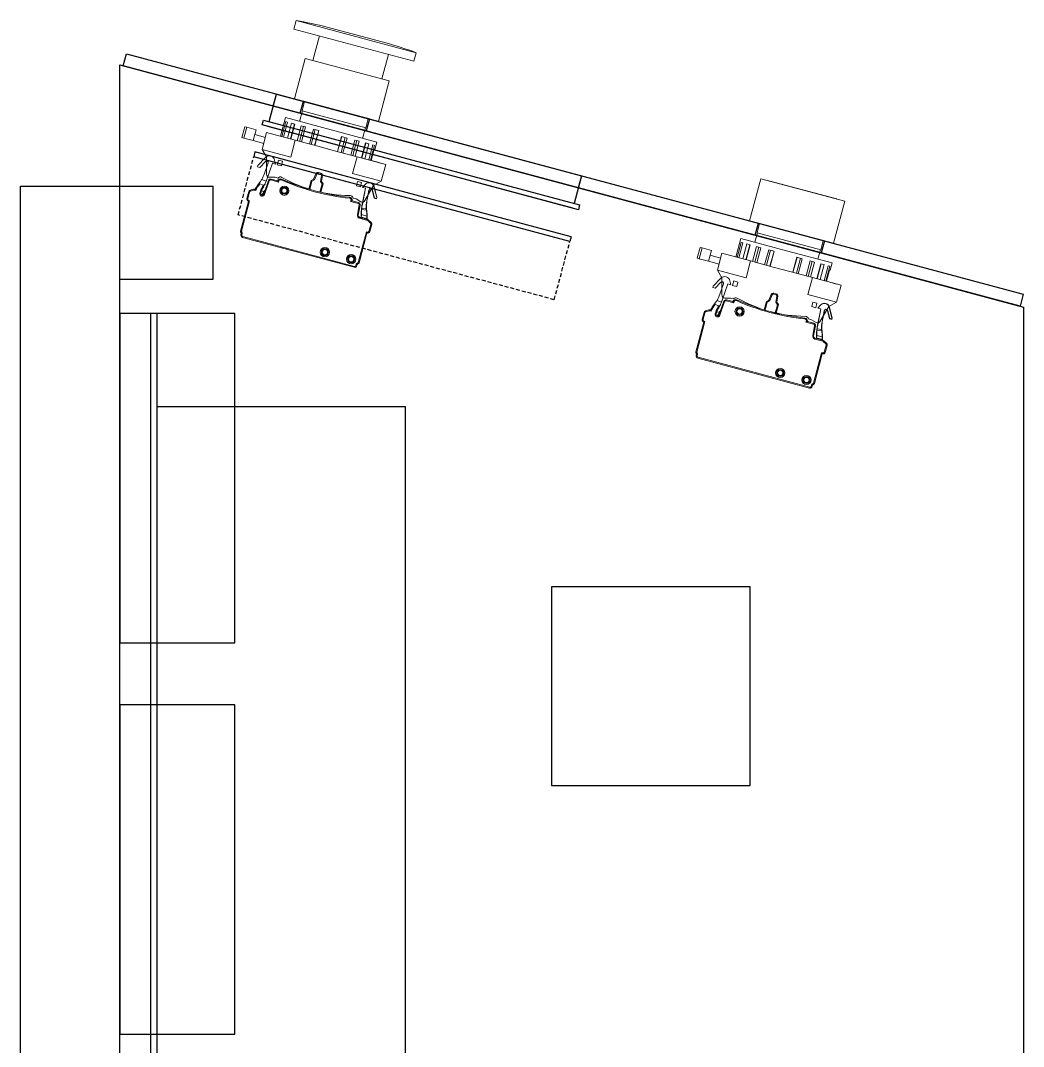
# Model space of a CAD drawing. Header units: millimetres. Extents: x -829 to 2887, y -460 to 1788.
# Drawn here: x 621 to 944, y 606.5 to 936.8 of the extents above; entities that cross this region are included whole.
import ezdxf

# ---------------------------------------------------------------- set-up
doc = ezdxf.new("R2010")
doc.units = ezdxf.units.MM
doc.linetypes.add('HIDDEN', pattern=[1.905, 1.27, -0.635])
doc.layers.add('Canaletas', color=1, linetype='Continuous')

msp = doc.modelspace()

# ---------------------------------------------------------------- linework, layer by layer
at = {"linetype": 'Continuous', "lineweight": 15}
for p, q in [((709.795, 936.836), (709.057, 934.083)), ((748.432, 926.483), (709.795, 936.836)), ((747.694, 923.731), (709.057, 934.083)), ((717.268, 931.883), (715.158, 924.011)), ((738.661, 929.619), (719.825, 934.666)), ((737.374, 918.058), (739.484, 925.931)), ((747.694, 923.731), (748.432, 926.483)), ((712.743, 924.658), (709.249, 911.618)), ((739.789, 917.411), (712.743, 924.658)), ((736.295, 904.371), (739.789, 917.411)), ((736.295, 904.371), (709.249, 911.618)), ((712.533, 910.738), (711.731, 907.744)), ((706.334, 905.567), (704.729, 899.578)), ((706.334, 905.567), (721.064, 901.62)), ((711.828, 907.718), (710.922, 904.337)), ((732.209, 902.257), (711.731, 907.744)), ((732.209, 902.257), (733.011, 905.251)), ((693.237, 902.657), (692.306, 899.18)), ((692.941, 899.009), (693.873, 902.487)), ((693.237, 902.657), (693.873, 902.487)), ((693.873, 902.487), (696.905, 901.674)), ((706.487, 904.283), (705.193, 899.453)), ((707.056, 904.131), (705.762, 899.301)), ((707.056, 904.131), (706.487, 904.283)), ((708.319, 903.792), (707.024, 898.963)), ((709.277, 903.535), (707.983, 898.706)), ((709.401, 903.502), (708.107, 898.673)), ((709.401, 903.502), (708.319, 903.792)), ((711.367, 902.975), (710.073, 898.146)), ((712.194, 902.754), (710.9, 897.924)), ((712.857, 902.576), (711.367, 902.975)), ((712.857, 902.576), (711.563, 897.747)), ((715.335, 901.912), (714.041, 897.083)), ((715.949, 901.748), (714.655, 896.918)), ((717.086, 901.443), (715.335, 901.912)), ((731.206, 898.902), (732.112, 902.283)), ((692.306, 899.18), (692.941, 899.009)), ((692.941, 899.009), (695.973, 898.197)), ((696.491, 900.129), (695.973, 898.197)), ((696.491, 900.129), (696.905, 901.674)), ((699.872, 899.223), (696.491, 900.129)), ((698.836, 895.359), (700.286, 900.768)), ((700.286, 900.768), (709.51, 898.297)), ((717.051, 901.452), (715.757, 896.623)), ((717.086, 901.443), (715.792, 896.613)), ((721.064, 901.62), (735.794, 897.673)), ((724.421, 899.478), (723.127, 894.648)), ((724.456, 899.468), (723.162, 894.639)), ((725.558, 899.173), (724.264, 894.343)), ((726.172, 899.008), (724.421, 899.478)), ((726.172, 899.008), (724.878, 894.179)), ((699.354, 897.291), (695.973, 898.197)), ((708.061, 892.887), (698.836, 895.359)), ((698.836, 895.359), (700.251, 892.91)), ((709.51, 898.297), (708.061, 892.887)), ((716.803, 896.343), (709.51, 898.297)), ((716.803, 896.343), (722.116, 894.919)), ((728.65, 898.345), (727.356, 893.515)), ((729.313, 898.167), (728.019, 893.337)), ((730.14, 897.945), (728.65, 898.345)), ((730.14, 897.945), (728.846, 893.116)), ((732.106, 897.418), (730.812, 892.589)), ((732.23, 897.385), (730.936, 892.556)), ((733.188, 897.128), (731.894, 892.299)), ((733.188, 897.128), (732.106, 897.418)), ((734.451, 896.79), (733.157, 891.961)), ((735.02, 896.638), (733.728, 891.818)), ((734.91, 895.373), (733.942, 891.761)), ((735.02, 896.638), (734.451, 896.79)), ((735.16, 895.306), (734.91, 895.373)), ((735.16, 895.306), (735.794, 897.673)), ((697.433, 890.158), (699.949, 892.763)), ((700.251, 887.375), (700.251, 892.91)), ((702.841, 891.907), (703.096, 890.594)), ((704.114, 891.874), (703.726, 890.425)), ((705.418, 891.525), (704.114, 891.874)), ((729.408, 892.965), (722.116, 894.919)), ((727.959, 887.556), (729.408, 892.965)), ((729.408, 892.965), (738.633, 890.493)), ((733.159, 891.97), (736.055, 891.194)), ((697.327, 889.759), (697.433, 890.158)), ((698.099, 889.552), (697.327, 889.759)), ((699.96, 891.479), (698.099, 889.552)), ((699.624, 887.576), (700.792, 890.968)), ((702.15, 890.92), (700.242, 885.377)), ((703.096, 890.594), (702.15, 890.92)), ((703.726, 890.425), (705.03, 890.076)), ((705.418, 891.525), (705.03, 890.076)), ((736.055, 891.194), (736.053, 891.185)), ((736.055, 891.194), (736.399, 891.102)), ((736.399, 891.102), (736.397, 891.092)), ((736.399, 891.102), (737.312, 890.858)), ((737.184, 885.084), (738.633, 890.493)), ((737.312, 890.858), (737.309, 890.848)), ((700.132, 885.073), (698.699, 885.612)), ((699.334, 880.903), (700.863, 885.342)), ((701.146, 885.245), (699.618, 880.806)), ((701.251, 886.375), (703.003, 886.375)), ((701.706, 885.791), (701.628, 885.501)), ((704.122, 884.832), (701.628, 885.501)), ((701.706, 885.791), (703.833, 885.221)), ((703.003, 886.375), (703.969, 886.116)), ((713.909, 882.548), (714.641, 885.279)), ((714.641, 885.279), (715.432, 885.736)), ((715.67, 885.527), (714.899, 885.082)), ((715.432, 885.736), (716.162, 887.498)), ((716.439, 887.384), (715.67, 885.527)), ((716.99, 887.907), (716.912, 887.617)), ((717.658, 887.417), (716.912, 887.617)), ((716.99, 887.907), (717.736, 887.707)), ((717.736, 887.707), (717.658, 887.417)), ((717.689, 884.986), (717.951, 886.978)), ((718.249, 886.939), (718, 885.048)), ((737.184, 885.084), (727.959, 887.556)), ((859.404, 885.878), (855.78, 872.355)), ((886.45, 878.631), (859.404, 885.878)), ((862.038, 885.276), (862.012, 885.179)), ((883.868, 879.427), (862.038, 885.276)), ((695.01, 882.238), (696.112, 882.534)), ((696.189, 882.244), (695.088, 881.949)), ((696.396, 882.244), (696.474, 882.534)), ((696.805, 882.134), (696.396, 882.244)), ((696.474, 882.534), (696.638, 882.49)), ((699.247, 883.833), (698.099, 884.265)), ((698.98, 881.862), (698.633, 881.955)), ((699.773, 882.179), (698.749, 880.583)), ((714.899, 885.082), (714.197, 882.463)), ((717.433, 881.596), (718.134, 884.215)), ((718.134, 884.215), (717.689, 884.986)), ((718.456, 884.257), (717.725, 881.526)), ((718, 885.048), (718.456, 884.257)), ((729.178, 883.606), (729.566, 885.055)), ((730.482, 883.256), (729.178, 883.606)), ((729.566, 885.055), (730.87, 884.705)), ((730.482, 883.256), (730.87, 884.705)), ((732.094, 882.897), (730.975, 877.142)), ((732.163, 882.883), (731.044, 877.129)), ((731.989, 884.096), (731.112, 883.087)), ((731.192, 883.072), (731.112, 883.087)), ((732.042, 884.05), (731.192, 883.072)), ((731.192, 883.072), (732.163, 882.883)), ((734.734, 883.67), (731.967, 878.876)), ((732.042, 884.05), (731.989, 884.096)), ((732.541, 878.75), (733.226, 882.273)), ((732.61, 878.737), (733.295, 882.259)), ((733.226, 882.273), (733.295, 882.259)), ((734.338, 882.302), (734.27, 882.285)), ((734.27, 882.285), (734.918, 879.686)), ((734.338, 882.302), (734.976, 879.743)), ((734.734, 883.67), (737.184, 885.084)), ((734.854, 883.375), (734.922, 883.392)), ((735.726, 879.879), (734.854, 883.375)), ((735.798, 879.878), (734.922, 883.392)), ((691.894, 869.062), (694.455, 878.623)), ((694.823, 878.835), (692.183, 868.984)), ((693.912, 879.493), (694.515, 881.743)), ((694.202, 879.415), (693.912, 879.493)), ((694.805, 881.666), (694.202, 879.415)), ((694.485, 878.925), (694.407, 878.636)), ((694.455, 878.623), (694.407, 878.636)), ((694.485, 878.925), (694.823, 878.835)), ((694.805, 881.666), (694.515, 881.743)), ((698.387, 881.193), (698.098, 881.27)), ((729.832, 877.943), (727.342, 878.611)), ((727.787, 878.802), (729.91, 878.233)), ((728.117, 879.645), (729.083, 879.386)), ((730.601, 878.51), (729.083, 879.386)), ((732.541, 878.75), (732.61, 878.737)), ((734.976, 879.743), (734.918, 879.686)), ((734.918, 879.686), (735.691, 879.479)), ((734.976, 879.743), (735.642, 879.565)), ((735.642, 879.565), (735.726, 879.879)), ((735.642, 879.565), (735.691, 879.479)), ((735.691, 879.479), (735.798, 879.878)), ((735.726, 879.879), (735.798, 879.878)), ((882.826, 865.108), (886.45, 878.631)), ((883.842, 879.33), (883.868, 879.427)), ((729.51, 874.334), (730.121, 877.481)), ((729.793, 874.196), (730.42, 877.422)), ((730.416, 877.423), (729.804, 874.277)), ((729.91, 878.233), (729.832, 877.943)), ((729.91, 878.233), (729.914, 878.232)), ((730.42, 877.422), (730.416, 877.423)), ((732.405, 875.767), (730.891, 876.018)), ((730.937, 876.478), (732.374, 876.241)), ((731.044, 877.129), (730.975, 877.142)), ((730.233, 873.177), (730.31, 873.467)), ((732.739, 872.506), (730.233, 873.177)), ((730.31, 873.467), (732.817, 872.796)), ((730.765, 873.552), (730.76, 873.554)), ((730.842, 874.779), (730.761, 874.778)), ((732.589, 873.064), (730.765, 873.552)), ((730.838, 874.361), (732.601, 873.889)), ((732.478, 875.226), (732.558, 875.239)), ((732.58, 872.859), (732.594, 873.062)), ((732.589, 873.064), (732.594, 873.062)), ((732.739, 872.506), (732.817, 872.796)), ((733.725, 871.596), (732.918, 872.402)), ((733.131, 872.614), (733.937, 871.808)), ((882.826, 865.108), (855.78, 872.355)), ((692.183, 868.984), (691.894, 869.062)), ((729.758, 858.916), (732.397, 868.767)), ((732.397, 868.767), (732.735, 868.676)), ((732.735, 868.676), (732.658, 868.386)), ((733.225, 868.959), (733.828, 871.21)), ((733.225, 868.959), (733.515, 868.881)), ((734.118, 871.132), (733.515, 868.881)), ((733.828, 871.21), (734.118, 871.132)), ((859.064, 871.475), (858.262, 868.481)), ((692.027, 867.949), (692.153, 868.297)), ((692.435, 868.195), (692.308, 867.846)), ((692.581, 867.323), (692.503, 867.033)), ((728.505, 857.386), (692.503, 867.033)), ((692.581, 867.323), (728.583, 857.676)), ((732.609, 868.399), (730.048, 858.839)), ((732.658, 868.386), (732.609, 868.399)), ((852.968, 866.69), (851.363, 860.701)), ((853.121, 865.407), (851.827, 860.577)), ((852.968, 866.69), (867.699, 862.743)), ((853.69, 865.254), (853.121, 865.407)), ((858.359, 868.455), (857.556, 865.461)), ((878.74, 862.994), (858.262, 868.481)), ((878.74, 862.994), (879.542, 865.988)), ((719.216, 863.098), (719.223, 863.122)), ((839.872, 863.78), (838.94, 860.303)), ((839.576, 860.133), (840.508, 863.61)), ((839.872, 863.78), (840.508, 863.61)), ((840.508, 863.61), (843.539, 862.798)), ((843.125, 861.252), (843.539, 862.798)), ((853.69, 865.254), (852.396, 860.425)), ((854.953, 864.916), (853.659, 860.086)), ((855.912, 864.659), (854.618, 859.829)), ((856.035, 864.626), (854.741, 859.796)), ((856.035, 864.626), (854.953, 864.916)), ((858.002, 864.099), (856.708, 859.269)), ((858.829, 863.877), (857.534, 859.048)), ((859.491, 863.7), (858.002, 864.099)), ((859.491, 863.7), (858.197, 858.87)), ((861.969, 863.036), (860.675, 858.206)), ((862.583, 862.871), (861.289, 858.042)), ((863.72, 862.567), (861.969, 863.036)), ((863.686, 862.576), (862.392, 857.746)), ((863.72, 862.567), (862.426, 857.737)), ((867.699, 862.743), (882.429, 858.796)), ((877.841, 860.025), (878.643, 863.02)), ((718.755, 861.41), (718.762, 861.434)), ((729.758, 858.916), (730.048, 858.839)), ((838.94, 860.303), (839.576, 860.133)), ((839.576, 860.133), (842.608, 859.32)), ((843.125, 861.252), (842.608, 859.32)), ((845.988, 858.415), (842.608, 859.32)), ((846.506, 860.346), (843.125, 861.252)), ((845.471, 856.483), (846.92, 861.892)), ((846.92, 861.892), (856.145, 859.42)), ((856.145, 859.42), (854.695, 854.011)), ((863.438, 857.466), (856.145, 859.42)), ((871.055, 860.601), (869.761, 855.772)), ((871.09, 860.592), (869.796, 855.762)), ((872.193, 860.297), (870.898, 855.467)), ((872.807, 860.132), (871.055, 860.601)), ((872.807, 860.132), (871.512, 855.302)), ((875.284, 859.468), (873.99, 854.638)), ((875.947, 859.29), (874.653, 854.461)), ((876.774, 859.069), (875.284, 859.468)), ((876.774, 859.069), (875.48, 854.239)), ((881.795, 856.43), (882.429, 858.796)), ((728.583, 857.676), (728.505, 857.386)), ((729.08, 857.993), (729.145, 858.359)), ((729.44, 858.306), (729.376, 857.941)), ((854.695, 854.011), (845.471, 856.483)), ((845.471, 856.483), (846.885, 854.033)), ((863.438, 857.466), (868.75, 856.043)), ((876.043, 854.088), (868.75, 856.043)), ((878.741, 858.542), (877.447, 853.712)), ((878.864, 858.509), (877.57, 853.679)), ((879.823, 858.252), (878.529, 853.422)), ((879.823, 858.252), (878.741, 858.542)), ((881.085, 857.914), (879.791, 853.084)), ((881.654, 857.761), (880.363, 852.941)), ((881.544, 856.497), (880.576, 852.884)), ((881.654, 857.761), (881.085, 857.914)), ((881.795, 856.43), (881.544, 856.497)), ((844.068, 851.282), (846.584, 853.887)), ((846.594, 852.602), (844.734, 850.676)), ((846.885, 848.498), (846.885, 854.033)), ((849.475, 853.03), (849.73, 851.718)), ((850.749, 852.998), (850.361, 851.549)), ((852.053, 852.649), (850.749, 852.998)), ((852.053, 852.649), (851.665, 851.2)), ((874.593, 848.679), (876.043, 854.088)), ((876.043, 854.088), (885.267, 851.617)), ((879.794, 853.094), (882.69, 852.318)), ((882.69, 852.318), (882.687, 852.308)), ((882.69, 852.318), (883.034, 852.226)), ((883.034, 852.226), (883.031, 852.216)), ((883.034, 852.226), (883.946, 851.981)), ((843.961, 850.883), (844.068, 851.282)), ((844.734, 850.676), (843.961, 850.883)), ((846.258, 848.699), (847.427, 852.092)), ((848.785, 852.043), (846.876, 846.501)), ((849.73, 851.718), (848.785, 852.043)), ((850.361, 851.549), (851.665, 851.2)), ((863.624, 849.03), (863.547, 848.74)), ((863.624, 849.03), (864.37, 848.83)), ((883.818, 846.208), (885.267, 851.617)), ((883.946, 851.981), (883.944, 851.971)), ((846.767, 846.197), (845.333, 846.736)), ((845.968, 842.027), (847.497, 846.466)), ((847.781, 846.368), (846.252, 841.929)), ((847.885, 847.498), (849.637, 847.498)), ((848.34, 846.914), (848.262, 846.624)), ((850.757, 845.956), (848.262, 846.624)), ((848.34, 846.914), (850.467, 846.344)), ((849.637, 847.498), (850.603, 847.239)), ((860.544, 843.672), (861.275, 846.403)), ((861.533, 846.205), (860.832, 843.587)), ((861.275, 846.403), (862.067, 846.859)), ((862.305, 846.651), (861.533, 846.205)), ((862.067, 846.859), (862.797, 848.622)), ((863.074, 848.507), (862.305, 846.651)), ((864.293, 848.541), (863.547, 848.74)), ((864.37, 848.83), (864.293, 848.541)), ((864.323, 846.11), (864.586, 848.102)), ((864.769, 845.338), (864.323, 846.11)), ((864.883, 848.063), (864.634, 846.171)), ((864.634, 846.171), (865.091, 845.38)), ((883.818, 846.208), (874.593, 848.679)), ((875.813, 844.729), (876.201, 846.178)), ((876.201, 846.178), (877.505, 845.829)), ((877.117, 844.38), (877.505, 845.829)), ((881.369, 844.793), (883.818, 846.208)), ((840.547, 840.617), (841.15, 842.867)), ((841.439, 842.789), (840.836, 840.539)), ((841.439, 842.789), (841.15, 842.867)), ((841.645, 843.362), (842.746, 843.657)), ((842.824, 843.367), (841.722, 843.072)), ((843.031, 843.367), (843.108, 843.657)), ((843.439, 843.258), (843.031, 843.367)), ((843.108, 843.657), (843.272, 843.613)), ((845.022, 842.316), (844.732, 842.394)), ((845.881, 844.957), (844.733, 845.389)), ((845.615, 842.985), (845.268, 843.079)), ((846.408, 843.302), (845.383, 841.707)), ((864.067, 842.72), (864.769, 845.338)), ((865.091, 845.38), (864.359, 842.649)), ((877.117, 844.38), (875.813, 844.729)), ((878.728, 844.02), (877.61, 838.266)), ((878.797, 844.007), (877.679, 838.252)), ((878.624, 845.22), (877.747, 844.211)), ((877.826, 844.195), (877.747, 844.211)), ((878.677, 845.174), (877.826, 844.195)), ((877.826, 844.195), (878.797, 844.007)), ((881.369, 844.793), (878.601, 840)), ((878.677, 845.174), (878.624, 845.22)), ((879.176, 839.874), (879.86, 843.396)), ((879.244, 839.861), (879.929, 843.383)), ((879.86, 843.396), (879.929, 843.383)), ((880.973, 843.425), (880.905, 843.409)), ((880.905, 843.409), (881.553, 840.81)), ((880.973, 843.425), (881.611, 840.867)), ((881.489, 844.499), (881.556, 844.516)), ((882.36, 841.003), (881.489, 844.499)), ((882.433, 841.002), (881.556, 844.516)), ((838.528, 830.185), (841.09, 839.746)), ((841.457, 839.958), (838.818, 830.108)), ((840.836, 840.539), (840.547, 840.617)), ((841.119, 840.049), (841.042, 839.759)), ((841.09, 839.746), (841.042, 839.759)), ((841.119, 840.049), (841.457, 839.958)), ((876.467, 839.067), (873.977, 839.734)), ((874.422, 839.925), (876.544, 839.357)), ((874.752, 840.769), (875.717, 840.51)), ((877.235, 839.634), (875.717, 840.51)), ((876.544, 839.357), (876.467, 839.067)), ((876.544, 839.357), (876.549, 839.355)), ((879.176, 839.874), (879.244, 839.861)), ((881.611, 840.867), (881.553, 840.81)), ((881.553, 840.81), (882.326, 840.603)), ((881.611, 840.867), (882.276, 840.688)), ((882.276, 840.688), (882.36, 841.003)), ((882.276, 840.688), (882.326, 840.603)), ((882.326, 840.603), (882.433, 841.002)), ((882.36, 841.003), (882.433, 841.002)), ((876.144, 835.458), (876.756, 838.604)), ((876.428, 835.319), (877.055, 838.546)), ((877.05, 838.547), (876.439, 835.4)), ((877.055, 838.546), (877.05, 838.547)), ((877.477, 835.903), (877.395, 835.902)), ((879.04, 836.891), (877.526, 837.141)), ((877.571, 837.602), (879.008, 837.364)), ((877.679, 838.252), (877.61, 838.266)), ((879.112, 836.35), (879.193, 836.363)), ((876.867, 834.301), (876.945, 834.591)), ((879.374, 833.629), (876.867, 834.301)), ((876.945, 834.591), (879.451, 833.919)), ((877.399, 834.676), (877.394, 834.677)), ((879.223, 834.187), (877.399, 834.676)), ((877.472, 835.485), (879.235, 835.012)), ((879.214, 833.983), (879.228, 834.186)), ((879.223, 834.187), (879.228, 834.186)), ((879.374, 833.629), (879.451, 833.919)), ((880.359, 832.719), (879.553, 833.526)), ((879.765, 833.738), (880.571, 832.932)), ((838.818, 830.108), (838.528, 830.185)), ((838.661, 829.072), (838.788, 829.421)), ((839.07, 829.318), (838.943, 828.97)), ((876.392, 820.04), (879.032, 829.89)), ((879.244, 829.523), (876.682, 819.962)), ((879.032, 829.89), (879.37, 829.8)), ((879.292, 829.51), (879.244, 829.523)), ((879.37, 829.8), (879.292, 829.51)), ((879.86, 830.083), (880.463, 832.333)), ((879.86, 830.083), (880.15, 830.005)), ((880.753, 832.255), (880.15, 830.005)), ((880.463, 832.333), (880.753, 832.255)), ((839.215, 828.446), (839.138, 828.157)), ((875.14, 818.51), (839.138, 828.157)), ((839.215, 828.446), (875.217, 818.8)), ((865.39, 822.533), (865.396, 822.558)), ((865.851, 824.221), (865.858, 824.245)), ((875.715, 819.117), (875.779, 819.482)), ((876.075, 819.43), (876.01, 819.064)), ((876.392, 820.04), (876.682, 819.962)), ((875.217, 818.8), (875.14, 818.51))]:
    msp.add_line(p, q, dxfattribs=at)
for p, q in [((653.028, 422.541), (653.028, 922.541)), ((653.028, 922.541), (944.028, 844.568)), ((701.073, 904.284), (703.454, 913.171)), ((703.454, 913.171), (801.688, 886.849)), ((698.872, 903.218), (699.286, 904.763)), ((800.68, 875.938), (698.872, 903.218)), ((699.286, 904.763), (801.094, 877.484)), ((798.893, 876.417), (700.658, 902.739)), ((696.542, 894.524), (696.128, 892.979)), ((797.937, 865.699), (696.128, 892.979)), ((798.351, 867.245), (696.542, 894.524)), ((801.688, 886.849), (799.307, 877.963)), ((621.028, 583.541), (621.028, 883.541)), ((621.028, 883.541), (653.028, 883.541)), ((801.094, 877.484), (800.68, 875.938)), ((798.351, 867.245), (797.937, 865.699)), ((663.028, 442.541), (663.028, 842.541)), ((665.028, 442.541), (665.028, 842.541)), ((944.028, 844.568), (944.028, 422.541))]:
    msp.add_line(p, q)
at = {"linetype": 'HIDDEN'}
for p, q in [((691.107, 874.24), (696.128, 892.979)), ((792.916, 846.961), (691.107, 874.24)), ((792.916, 846.961), (797.937, 865.699))]:
    msp.add_line(p, q, dxfattribs=at)
for points in [[(654.122, 922.248), (655.157, 926.112), (943.969, 848.725), (942.934, 844.861)], [(702.418, 909.307), (703.454, 913.171), (801.688, 886.849), (800.653, 882.985)], [(711.112, 906.978), (712.147, 910.842), (733.397, 905.148), (732.362, 901.284)], [(857.643, 867.715), (858.678, 871.579), (879.928, 865.885), (878.893, 862.021)], [(690.028, 736.541), (690.028, 842.541), (653.028, 842.541), (653.028, 736.541)], [(856.028, 690.541), (856.028, 754.541), (792.028, 754.541), (792.028, 690.541)], [(690.028, 610.541), (690.028, 716.541), (653.028, 716.541), (653.028, 610.541)]]:
    msp.add_lwpolyline(points, close=True)
at = {"linetype": 'Continuous', "lineweight": 15, "flags": 128}
for points in [[(700.863, 885.342), (700.868, 885.341), (700.883, 885.335), (700.909, 885.326), (700.945, 885.314), (700.988, 885.299), (701.037, 885.282), (701.091, 885.264), (701.146, 885.245)], [(705.067, 885.81), (705.065, 885.805), (705.058, 885.789), (705.047, 885.764), (705.032, 885.73), (705.013, 885.688), (704.992, 885.641), (704.969, 885.589), (704.945, 885.536)], [(714.641, 885.279), (714.646, 885.275), (714.661, 885.264), (714.684, 885.246), (714.716, 885.221), (714.756, 885.191), (714.8, 885.157), (714.848, 885.12), (714.899, 885.082)], [(715.432, 885.736), (715.437, 885.732), (715.45, 885.72), (715.472, 885.701), (715.502, 885.675), (715.538, 885.643), (715.579, 885.607), (715.624, 885.568), (715.67, 885.527)], [(716.162, 887.498), (716.167, 887.496), (716.183, 887.49), (716.209, 887.479), (716.243, 887.465), (716.285, 887.447), (716.333, 887.428), (716.385, 887.406), (716.439, 887.384)], [(718.249, 886.939), (718.243, 886.94), (718.226, 886.942), (718.199, 886.946), (718.162, 886.951), (718.117, 886.957), (718.065, 886.963), (718.009, 886.971), (717.951, 886.978)], [(695.088, 881.949), (695.073, 882.005), (695.058, 882.06), (695.045, 882.11), (695.033, 882.154), (695.023, 882.19), (695.016, 882.216), (695.012, 882.233), (695.01, 882.238)], [(696.189, 882.244), (696.174, 882.3), (696.159, 882.355), (696.146, 882.405), (696.134, 882.449), (696.125, 882.485), (696.117, 882.512), (696.113, 882.528), (696.112, 882.534)], [(697.99, 884.463), (697.974, 884.476), (697.96, 884.488), (697.948, 884.498), (697.938, 884.506), (697.93, 884.512), (697.924, 884.517), (697.921, 884.52), (697.92, 884.521)], [(699.246, 883.223), (699.241, 883.225), (699.227, 883.234), (699.203, 883.248), (699.171, 883.267), (699.132, 883.291), (699.087, 883.317), (699.039, 883.346), (698.988, 883.376)], [(718, 885.048), (717.994, 885.047), (717.976, 885.043), (717.947, 885.038), (717.909, 885.03), (717.862, 885.02), (717.808, 885.01), (717.75, 884.998), (717.689, 884.986)], [(718.134, 884.215), (718.19, 884.222), (718.245, 884.229), (718.295, 884.236), (718.341, 884.242), (718.381, 884.247), (718.413, 884.251), (718.437, 884.254), (718.452, 884.256), (718.456, 884.257)], [(694.823, 878.835), (694.751, 878.793), (694.682, 878.754), (694.619, 878.717), (694.563, 878.685), (694.517, 878.659), (694.483, 878.639), (694.462, 878.627), (694.455, 878.623)], [(699.334, 880.903), (699.339, 880.901), (699.355, 880.896), (699.381, 880.887), (699.416, 880.875), (699.459, 880.86), (699.509, 880.843), (699.562, 880.825), (699.618, 880.806)], [(727.013, 879.93), (727.012, 879.924), (727.011, 879.907), (727.008, 879.88), (727.004, 879.842), (726.999, 879.797), (726.994, 879.746), (726.988, 879.69), (726.981, 879.631)], [(730.416, 877.423), (730.41, 877.425), (730.393, 877.428), (730.366, 877.433), (730.33, 877.44), (730.285, 877.449), (730.234, 877.459), (730.179, 877.47), (730.121, 877.481)], [(729.804, 874.277), (729.799, 874.278), (729.782, 874.281), (729.755, 874.287), (729.718, 874.294), (729.673, 874.302), (729.622, 874.312), (729.567, 874.323), (729.51, 874.334)], [(730.76, 873.554), (730.742, 873.43), (730.73, 873.355)], [(732.918, 872.402), (732.96, 872.444), (733, 872.483), (733.036, 872.52), (733.068, 872.552), (733.095, 872.579), (733.114, 872.598), (733.126, 872.61), (733.131, 872.614)], [(692.259, 868.771), (692.225, 868.723), (692.192, 868.678), (692.161, 868.636), (692.135, 868.599), (692.113, 868.569), (692.096, 868.546), (692.086, 868.532), (692.083, 868.528)], [(732.397, 868.767), (732.439, 868.695), (732.478, 868.626), (732.515, 868.563), (732.547, 868.507), (732.574, 868.461), (732.593, 868.427), (732.605, 868.406), (732.609, 868.399)], [(733.725, 871.596), (733.766, 871.637), (733.806, 871.677), (733.843, 871.714), (733.875, 871.746), (733.901, 871.772), (733.921, 871.792), (733.933, 871.804), (733.937, 871.808)], [(692.308, 867.846), (692.253, 867.866), (692.201, 867.885), (692.152, 867.903), (692.109, 867.919), (692.074, 867.931), (692.048, 867.941), (692.032, 867.947), (692.027, 867.949)], [(692.435, 868.195), (692.38, 868.215), (692.328, 868.234), (692.279, 868.252), (692.236, 868.267), (692.201, 868.28), (692.175, 868.29), (692.159, 868.295), (692.153, 868.297)], [(729.585, 858.769), (729.591, 858.711), (729.597, 858.655), (729.603, 858.603), (729.607, 858.558), (729.611, 858.521), (729.614, 858.493), (729.616, 858.476), (729.617, 858.471)], [(729.08, 857.993), (729.138, 857.983), (729.193, 857.973), (729.245, 857.964), (729.289, 857.956), (729.326, 857.95), (729.353, 857.945), (729.37, 857.942), (729.376, 857.941)], [(729.145, 858.359), (729.202, 858.348), (729.258, 858.339), (729.309, 858.33), (729.354, 858.322), (729.391, 858.315), (729.418, 858.31), (729.435, 858.307), (729.44, 858.306)], [(844.625, 845.587), (844.609, 845.6), (844.594, 845.611), (844.582, 845.621), (844.572, 845.63), (844.564, 845.636), (844.559, 845.641), (844.555, 845.643), (844.554, 845.644)], [(847.497, 846.466), (847.502, 846.464), (847.518, 846.459), (847.544, 846.45), (847.579, 846.437), (847.622, 846.423), (847.672, 846.406), (847.725, 846.387), (847.781, 846.368)], [(851.702, 846.934), (851.699, 846.928), (851.692, 846.913), (851.681, 846.887), (851.666, 846.853), (851.648, 846.812), (851.627, 846.764), (851.604, 846.713), (851.58, 846.66)], [(861.275, 846.403), (861.28, 846.399), (861.295, 846.388), (861.319, 846.369), (861.351, 846.345), (861.39, 846.315), (861.435, 846.281), (861.483, 846.244), (861.533, 846.205)], [(862.067, 846.859), (862.071, 846.855), (862.085, 846.844), (862.107, 846.824), (862.136, 846.798), (862.172, 846.767), (862.214, 846.731), (862.258, 846.691), (862.305, 846.651)], [(862.797, 848.622), (862.802, 848.62), (862.818, 848.613), (862.843, 848.603), (862.878, 848.588), (862.92, 848.571), (862.968, 848.551), (863.02, 848.53), (863.074, 848.507)], [(864.634, 846.171), (864.628, 846.17), (864.611, 846.167), (864.582, 846.161), (864.543, 846.153), (864.496, 846.144), (864.442, 846.133), (864.384, 846.122), (864.323, 846.11)], [(864.883, 848.063), (864.877, 848.064), (864.861, 848.066), (864.833, 848.069), (864.796, 848.074), (864.751, 848.08), (864.7, 848.087), (864.644, 848.094), (864.586, 848.102)], [(841.722, 843.072), (841.707, 843.129), (841.692, 843.183), (841.679, 843.233), (841.667, 843.277), (841.658, 843.313), (841.65, 843.34), (841.646, 843.356), (841.645, 843.362)], [(842.824, 843.367), (842.809, 843.424), (842.794, 843.478), (842.781, 843.528), (842.769, 843.572), (842.759, 843.608), (842.752, 843.635), (842.748, 843.652), (842.746, 843.657)], [(845.88, 844.346), (845.876, 844.349), (845.861, 844.357), (845.838, 844.372), (845.806, 844.391), (845.767, 844.414), (845.722, 844.441), (845.673, 844.47), (845.623, 844.5)], [(864.769, 845.338), (864.825, 845.345), (864.879, 845.353), (864.93, 845.359), (864.976, 845.365), (865.016, 845.371), (865.048, 845.375), (865.071, 845.378), (865.086, 845.38), (865.091, 845.38)], [(841.457, 839.958), (841.386, 839.917), (841.317, 839.877), (841.253, 839.841), (841.197, 839.808), (841.152, 839.782), (841.118, 839.762), (841.097, 839.75), (841.09, 839.746)], [(845.968, 842.027), (845.974, 842.025), (845.989, 842.02), (846.015, 842.011), (846.051, 841.998), (846.094, 841.984), (846.143, 841.967), (846.197, 841.948), (846.252, 841.929)], [(873.647, 841.053), (873.647, 841.048), (873.645, 841.031), (873.642, 841.003), (873.638, 840.966), (873.633, 840.921), (873.628, 840.869), (873.622, 840.813), (873.616, 840.755)], [(877.05, 838.547), (877.045, 838.548), (877.028, 838.551), (877.001, 838.557), (876.964, 838.564), (876.919, 838.572), (876.869, 838.582), (876.813, 838.593), (876.756, 838.604)], [(876.439, 835.4), (876.433, 835.402), (876.416, 835.405), (876.389, 835.41), (876.352, 835.417), (876.308, 835.426), (876.257, 835.436), (876.202, 835.446), (876.144, 835.458)], [(877.394, 834.677), (877.376, 834.553), (877.364, 834.478)], [(879.553, 833.526), (879.594, 833.567), (879.634, 833.607), (879.671, 833.644), (879.703, 833.676), (879.729, 833.702), (879.749, 833.722), (879.761, 833.734), (879.765, 833.738)], [(880.359, 832.719), (880.401, 832.761), (880.44, 832.801), (880.477, 832.837), (880.509, 832.869), (880.536, 832.896), (880.555, 832.915), (880.567, 832.927), (880.571, 832.932)], [(838.943, 828.97), (838.888, 828.99), (838.835, 829.009), (838.786, 829.027), (838.744, 829.042), (838.709, 829.055), (838.682, 829.064), (838.666, 829.07), (838.661, 829.072)], [(838.894, 829.894), (838.859, 829.847), (838.826, 829.801), (838.796, 829.759), (838.769, 829.722), (838.747, 829.692), (838.731, 829.67), (838.721, 829.656), (838.717, 829.651)], [(839.07, 829.318), (839.015, 829.338), (838.962, 829.358), (838.913, 829.375), (838.871, 829.391), (838.835, 829.404), (838.809, 829.413), (838.793, 829.419), (838.788, 829.421)], [(879.032, 829.89), (879.073, 829.819), (879.113, 829.75), (879.15, 829.686), (879.182, 829.631), (879.208, 829.585), (879.228, 829.551), (879.24, 829.53), (879.244, 829.523)], [(875.779, 819.482), (875.837, 819.472), (875.892, 819.462), (875.943, 819.453), (875.988, 819.445), (876.025, 819.439), (876.052, 819.434), (876.069, 819.431), (876.075, 819.43)], [(876.22, 819.893), (876.226, 819.834), (876.232, 819.778), (876.237, 819.727), (876.242, 819.682), (876.246, 819.644), (876.249, 819.617), (876.25, 819.6), (876.251, 819.594)], [(875.715, 819.117), (875.773, 819.106), (875.828, 819.097), (875.879, 819.088), (875.924, 819.08), (875.961, 819.073), (875.988, 819.068), (876.005, 819.065), (876.01, 819.064)]]:
    msp.add_lwpolyline(points, dxfattribs=at)
at = {"linetype": 'Continuous', "lineweight": 15}
for centre, radius in [((705.987, 882.055), 1.5), ((705.987, 882.055), 1.15), ((705.987, 882.055), 0.854), ((719.055, 862.248), 1.5), ((719.055, 862.248), 1.15), ((719.055, 862.248), 0.891), ((719.055, 862.248), 0.854), ((727.507, 859.983), 1.5), ((727.507, 859.983), 1.15), ((727.507, 859.983), 0.891), ((727.507, 859.983), 0.854), ((852.621, 843.179), 1.5), ((852.621, 843.179), 1.15), ((852.621, 843.179), 0.854), ((865.69, 823.371), 1.5), ((865.69, 823.371), 1.15), ((865.69, 823.371), 0.891), ((865.69, 823.371), 0.854), ((874.142, 821.107), 1.5), ((874.142, 821.107), 1.15), ((874.142, 821.107), 0.891), ((874.142, 821.107), 0.854)]:
    msp.add_circle(centre, radius, dxfattribs=at)
for centre, radius, start, end in [((692.568, 832.942), 105.312, 75, 80.5854), ((711.404, 827.895), 105.312, 69.4146, 75), ((701.172, 891.582), 1.7, 11, 136), ((700.319, 891.131), 0.5, 341, 136), ((690.169, 890.831), 10, 328.54008, 341), ((689.368, 889.121), 11.5, 339.38985, 341), ((701.251, 887.375), 1, 180, 270), ((701.524, 885.114), 0.7, 75, 161.00017), ((701.529, 885.113), 0.7, 75, 161), ((704.702, 884.988), 0.9, 66.05021, 165), ((704.74, 885.479), 1, 60.40596, 140.4285), ((704.702, 884.988), 0.6, 66.05021, 195), ((734.71, 952.545), 73.322, 246.05021, 263.94979), ((734.71, 952.545), 73.022, 246.05021, 263.94979), ((727.457, 925.478), 45, 240.40596, 269.59404), ((716.809, 887.231), 0.7, 75, 157.5), ((716.809, 887.231), 0.4, 75, 157.5), ((717.555, 887.031), 0.4, 352.5, 75), ((717.555, 887.031), 0.7, 352.5, 75), ((695.191, 881.562), 0.7, 105, 165), ((695.191, 881.562), 0.4, 105, 165), ((696.293, 881.857), 0.7, 75, 105), ((696.293, 881.857), 0.4, 75, 105), ((705.678, 878.204), 10.005, 140.84801, 154.63525), ((705.678, 878.204), 9.705, 141.35006, 156.10855), ((690.169, 890.831), 9.995, 320.84801, 322.93982), ((706.11, 879.123), 8.295, 149.15491, 165), ((706.11, 879.123), 7.995, 149.15491, 165), ((699.162, 882.538), 0.7, 255, 334.30254), ((689.368, 889.121), 11.205, 329.15491, 331.83969), ((689.368, 889.121), 11.505, 329.15491, 334.66282), ((733.272, 882.981), 1.7, 14, 139), ((733.272, 882.981), 1.63, 14, 139), ((733.785, 882.164), 0.57, 14, 169), ((733.785, 882.164), 0.5, 14, 169), ((694.588, 879.312), 0.7, 165, 255), ((694.588, 879.312), 0.4, 165, 255), ((698.866, 881.064), 0.795, 165, 341), ((698.866, 881.064), 0.495, 165, 341), ((726.918, 879.035), 0.6, 315, 83.94979), ((726.918, 879.035), 0.9, 345, 83.94979), ((727.131, 879.479), 1, 9.5715, 89.59404), ((731.101, 879.376), 1, 240, 330), ((742.426, 876.829), 10.07, 169, 183.34896), ((742.426, 876.829), 10, 169, 181.45992), ((729.729, 877.557), 0.4, 349, 75), ((729.729, 877.557), 0.7, 349, 75), ((729.733, 877.556), 0.7, 348.99983, 75), ((742.264, 874.948), 11.505, 175.33718, 180.84509), ((742.264, 874.948), 11.423, 174.62603, 180.84509), ((742.264, 874.948), 11.5, 169, 170.61015), ((742.264, 874.948), 11.43, 169, 172.30528), ((742.426, 876.829), 10.077, 186.04784, 189.15199), ((742.426, 876.829), 9.995, 187.06018, 189.15199), ((730.491, 874.143), 1, 169, 255), ((730.491, 874.143), 0.7, 169, 255), ((722.766, 874.66), 7.995, 350.74261, 0.84509), ((722.766, 874.66), 8.077, 357.87711, 0.84509), ((722.681, 873.648), 9.923, 1.38958, 9.15199), ((722.681, 873.648), 10.005, 355.36475, 9.15199), ((732.636, 872.119), 0.4, 45, 75), ((732.636, 872.119), 0.7, 45, 75), ((692.377, 868.933), 0.5, 165, 234.04794), ((692.377, 868.933), 0.2, 165, 234.04794), ((691.966, 868.366), 0.5, 340, 54.04794), ((732.839, 869.063), 0.7, 255, 345), ((732.839, 869.063), 0.4, 255, 345), ((733.442, 871.313), 0.4, 345, 45), ((733.442, 871.313), 0.7, 345, 45), ((692.684, 867.709), 0.7, 160, 255), ((691.966, 868.366), 0.2, 340, 54.04794), ((692.684, 867.709), 0.4, 160, 255), ((719.055, 862.248), 0.865, 79.27209, 250.1722), ((729.637, 858.272), 0.5, 95.95206, 170), ((729.565, 858.968), 0.2, 275.95206, 345), ((729.565, 858.968), 0.5, 275.95206, 345), ((728.686, 858.063), 0.7, 255, 350), ((728.686, 858.063), 0.4, 255, 350), ((729.637, 858.272), 0.2, 95.95206, 170), ((847.806, 852.706), 1.7, 11, 136), ((846.954, 852.255), 0.5, 341, 136), ((863.443, 848.354), 0.7, 75, 157.5), ((852.313, 839.327), 10.005, 140.84801, 154.63525), ((836.803, 851.955), 9.995, 320.84801, 322.93982), ((836.803, 851.955), 10, 328.54008, 341), ((836.003, 850.245), 11.5, 339.38985, 341), ((847.885, 848.498), 1, 180, 270), ((848.159, 846.238), 0.7, 75, 161.00017), ((848.163, 846.237), 0.7, 75, 161), ((851.336, 846.111), 0.9, 66.05021, 165), ((851.374, 846.602), 1, 60.40596, 140.4285), ((851.336, 846.111), 0.6, 66.05021, 195), ((881.344, 913.669), 73.322, 246.05021, 263.94979), ((881.344, 913.669), 73.022, 246.05021, 263.94979), ((874.091, 886.601), 45, 240.40596, 269.59404), ((863.443, 848.354), 0.4, 75, 157.5), ((864.189, 848.154), 0.4, 352.5, 75), ((864.189, 848.154), 0.7, 352.5, 75), ((879.907, 844.105), 1.7, 14, 139), ((879.907, 844.105), 1.63, 14, 139), ((841.826, 842.686), 0.7, 105, 165), ((841.826, 842.686), 0.4, 105, 165), ((842.927, 842.981), 0.7, 75, 105), ((842.927, 842.981), 0.4, 75, 105), ((852.313, 839.327), 9.705, 141.35006, 156.10855), ((845.5, 842.188), 0.795, 165, 341), ((852.745, 840.247), 8.295, 149.15491, 165), ((845.5, 842.188), 0.495, 165, 341), ((852.745, 840.247), 7.995, 149.15491, 165), ((845.796, 843.662), 0.7, 255, 334.30254), ((836.003, 850.245), 11.205, 329.15491, 331.83969), ((836.003, 850.245), 11.505, 329.15491, 334.66282), ((880.42, 843.288), 0.57, 14, 169), ((880.42, 843.288), 0.5, 14, 169), ((841.223, 840.435), 0.7, 165, 255), ((841.223, 840.435), 0.4, 165, 255), ((873.553, 840.158), 0.6, 315, 83.94979), ((873.553, 840.158), 0.9, 345, 83.94979), ((873.765, 840.603), 1, 9.5715, 89.59404), ((876.363, 838.681), 0.4, 349, 75), ((876.363, 838.681), 0.7, 349, 75), ((876.368, 838.679), 0.7, 348.99983, 75), ((877.735, 840.5), 1, 240, 330), ((889.061, 837.953), 10.07, 169, 183.34896), ((889.061, 837.953), 10, 169, 181.45992), ((869.401, 835.784), 7.995, 350.74261, 0.84509), ((888.899, 836.071), 11.505, 175.33718, 180.84509), ((869.401, 835.784), 8.077, 357.87711, 0.84509), ((888.899, 836.071), 11.423, 174.62603, 180.84509), ((888.899, 836.071), 11.5, 169, 170.61015), ((888.899, 836.071), 11.43, 169, 172.30528), ((889.061, 837.953), 10.077, 186.04784, 189.15199), ((869.315, 834.772), 9.923, 1.38958, 9.15199), ((889.061, 837.953), 9.995, 187.06018, 189.15199), ((869.315, 834.772), 10.005, 355.36475, 9.15199), ((877.126, 835.267), 1, 169, 255), ((877.126, 835.267), 0.7, 169, 255), ((879.27, 833.243), 0.4, 45, 75), ((879.27, 833.243), 0.7, 45, 75), ((880.076, 832.437), 0.4, 345, 45), ((880.076, 832.437), 0.7, 345, 45), ((839.011, 830.056), 0.5, 165, 234.04794), ((839.319, 828.833), 0.7, 160, 255), ((838.6, 829.489), 0.2, 340, 54.04794), ((839.011, 830.056), 0.2, 165, 234.04794), ((838.6, 829.489), 0.5, 340, 54.04794), ((879.473, 830.186), 0.7, 255, 345), ((879.473, 830.186), 0.4, 255, 345), ((839.319, 828.833), 0.4, 160, 255), ((865.69, 823.371), 0.865, 79.27209, 250.1722), ((876.272, 819.395), 0.5, 95.95206, 170), ((876.272, 819.395), 0.2, 95.95206, 170), ((876.199, 820.092), 0.2, 275.95206, 345), ((876.199, 820.092), 0.5, 275.95206, 345), ((875.321, 819.186), 0.7, 255, 350), ((875.321, 819.186), 0.4, 255, 350)]:
    msp.add_arc(centre, radius, start, end, dxfattribs=at)
for centre, major_axis, ratio, start_param, end_param in [((690.186, 890.879), (-3.524, -9.369), 0.9999873, 1.2788603, 1.3764861), ((701.524, 885.114), (0.386, -0.104), 0.9999617, 1.5707963, 3.0717821), ((689.348, 889.067), (-4.048, -10.764), 0.9999873, 1.4933165, 1.5758348), ((742.255, 874.891), (-1.876, -11.346), 0.9999873, 4.7073505, 4.7898688), ((742.292, 875.119), (-1.866, -11.285), 0.9998858, 4.7570806, 4.7975501), ((742.401, 876.679), (-1.638, -9.904), 0.9998858, 4.9199547, 4.9672275), ((742.434, 876.879), (-1.633, -9.876), 0.9999873, 4.9066992, 5.0043251), ((722.771, 874.679), (-2.089, -7.798), 0.9999973, 1.6926345, 1.7932641), ((722.675, 873.626), (-2.57, -9.591), 0.9999973, 1.7759853, 1.859091), ((836.821, 852.002), (-3.524, -9.369), 0.9999873, 1.2788603, 1.3764861), ((835.982, 850.191), (-4.048, -10.764), 0.9999873, 1.4933165, 1.5758348), ((848.159, 846.238), (0.386, -0.104), 0.9999617, 1.5707963, 3.0717821), ((888.889, 836.014), (-1.876, -11.346), 0.9999873, 4.7073505, 4.7898688), ((888.927, 836.242), (-1.866, -11.285), 0.9998858, 4.7570806, 4.7975501), ((889.036, 837.803), (-1.638, -9.904), 0.9998858, 4.9199547, 4.9672275), ((889.069, 838.002), (-1.633, -9.876), 0.9999873, 4.9066992, 5.0043251), ((869.406, 835.802), (-2.089, -7.798), 0.9999973, 1.6926345, 1.7932641), ((869.309, 834.749), (-2.57, -9.591), 0.9999973, 1.7759853, 1.859091)]:
    msp.add_ellipse(centre, major_axis=major_axis, ratio=ratio, start_param=start_param, end_param=end_param, dxfattribs=at)
for points, knots in [([(703.833, 885.221), (703.834, 885.218), (703.837, 885.213), (703.861, 885.172), (703.907, 885.099), (703.991, 884.977), (704.071, 884.884), (704.121, 884.833), (704.122, 884.832)], [0, 0, 0, 0, 0.1250533, 0.2496123, 0.4191171, 0.6601611, 0.9940863, 1, 1, 1, 1]), ([(696.805, 882.134), (696.804, 882.135), (696.795, 882.154), (696.778, 882.191), (696.756, 882.237), (696.738, 882.275), (696.724, 882.306), (696.71, 882.335), (696.694, 882.369), (696.677, 882.405), (696.662, 882.437), (696.651, 882.461), (696.644, 882.477), (696.639, 882.488), (696.638, 882.489), (696.638, 882.49)], [0, 0, 0, 0, 0.0063793, 0.115304, 0.2257486, 0.2904055, 0.3554359, 0.4217558, 0.4885848, 0.5890562, 0.6921791, 0.7680568, 0.8457417, 0.9216497, 1, 1, 1, 1]), ([(697.99, 884.463), (697.99, 884.451), (697.988, 884.426), (697.993, 884.392), (698.002, 884.36), (698.014, 884.335), (698.029, 884.314), (698.046, 884.296), (698.066, 884.281), (698.084, 884.271), (698.096, 884.266), (698.099, 884.265)], [0, 0, 0, 0, 0.1612585, 0.3250913, 0.446517, 0.5707952, 0.6663264, 0.7644728, 0.8600907, 0.9587105, 1, 1, 1, 1]), ([(698.145, 884.808), (698.114, 884.763), (698.051, 884.673), (698.002, 884.554), (697.992, 884.481), (697.99, 884.463)], [0, 0, 0, 0, 0.4244512, 0.8616095, 1, 1, 1, 1]), ([(699.247, 883.833), (699.266, 883.828), (699.311, 883.816), (699.399, 883.829), (699.526, 883.888), (699.664, 884.013), (699.732, 884.136), (699.766, 884.198)], [0, 0, 0, 0, 0.0786687, 0.1832268, 0.3573701, 0.6759987, 1, 1, 1, 1]), ([(727.787, 878.802), (727.785, 878.8), (727.78, 878.797), (727.739, 878.774), (727.662, 878.733), (727.529, 878.671), (727.412, 878.629), (727.344, 878.611), (727.342, 878.611)], [0, 0, 0, 0, 0.1250534, 0.2496129, 0.419117, 0.660161, 0.9940863, 1, 1, 1, 1]), ([(844.625, 845.587), (844.624, 845.575), (844.623, 845.55), (844.627, 845.515), (844.636, 845.484), (844.648, 845.459), (844.663, 845.437), (844.68, 845.419), (844.701, 845.404), (844.719, 845.394), (844.73, 845.39), (844.733, 845.389)], [0, 0, 0, 0, 0.1612585, 0.3250913, 0.446517, 0.5707952, 0.6663264, 0.7644728, 0.8600907, 0.9587105, 1, 1, 1, 1]), ([(844.779, 845.931), (844.749, 845.887), (844.686, 845.796), (844.636, 845.677), (844.627, 845.604), (844.625, 845.587)], [0, 0, 0, 0, 0.4244512, 0.8616095, 1, 1, 1, 1]), ([(850.467, 846.344), (850.468, 846.342), (850.471, 846.336), (850.495, 846.296), (850.541, 846.222), (850.626, 846.101), (850.706, 846.007), (850.756, 845.957), (850.757, 845.956)], [0, 0, 0, 0, 0.1250533, 0.2496123, 0.4191171, 0.6601611, 0.9940863, 1, 1, 1, 1]), ([(843.439, 843.258), (843.439, 843.259), (843.43, 843.278), (843.412, 843.315), (843.39, 843.361), (843.372, 843.399), (843.358, 843.429), (843.344, 843.459), (843.329, 843.492), (843.312, 843.528), (843.297, 843.56), (843.286, 843.584), (843.278, 843.6), (843.273, 843.611), (843.273, 843.612), (843.272, 843.613)], [0, 0, 0, 0, 0.0063793, 0.115304, 0.2257486, 0.2904055, 0.3554359, 0.4217558, 0.4885848, 0.5890562, 0.6921791, 0.7680568, 0.8457417, 0.9216497, 1, 1, 1, 1]), ([(845.881, 844.957), (845.901, 844.952), (845.945, 844.94), (846.033, 844.953), (846.16, 845.011), (846.298, 845.137), (846.366, 845.26), (846.401, 845.321)], [0, 0, 0, 0, 0.0786687, 0.1832268, 0.3573701, 0.6759987, 1, 1, 1, 1]), ([(874.422, 839.925), (874.419, 839.924), (874.414, 839.921), (874.373, 839.898), (874.297, 839.857), (874.163, 839.794), (874.047, 839.753), (873.978, 839.734), (873.977, 839.734)], [0, 0, 0, 0, 0.1250534, 0.2496129, 0.419117, 0.660161, 0.9940863, 1, 1, 1, 1])]:
    msp.add_open_spline(points, degree=3, knots=knots, dxfattribs=at)
at = {"layer": 'Canaletas'}
for p, q in [((653.028, 883.541), (683.028, 883.541)), ((683.028, 853.541), (683.028, 883.541)), ((653.028, 853.541), (683.028, 853.541)), ((665.028, 812.541), (745.028, 812.541)), ((745.028, 442.541), (745.028, 812.541))]:
    msp.add_line(p, q, dxfattribs=at)

doc.saveas('drawing.dxf')
